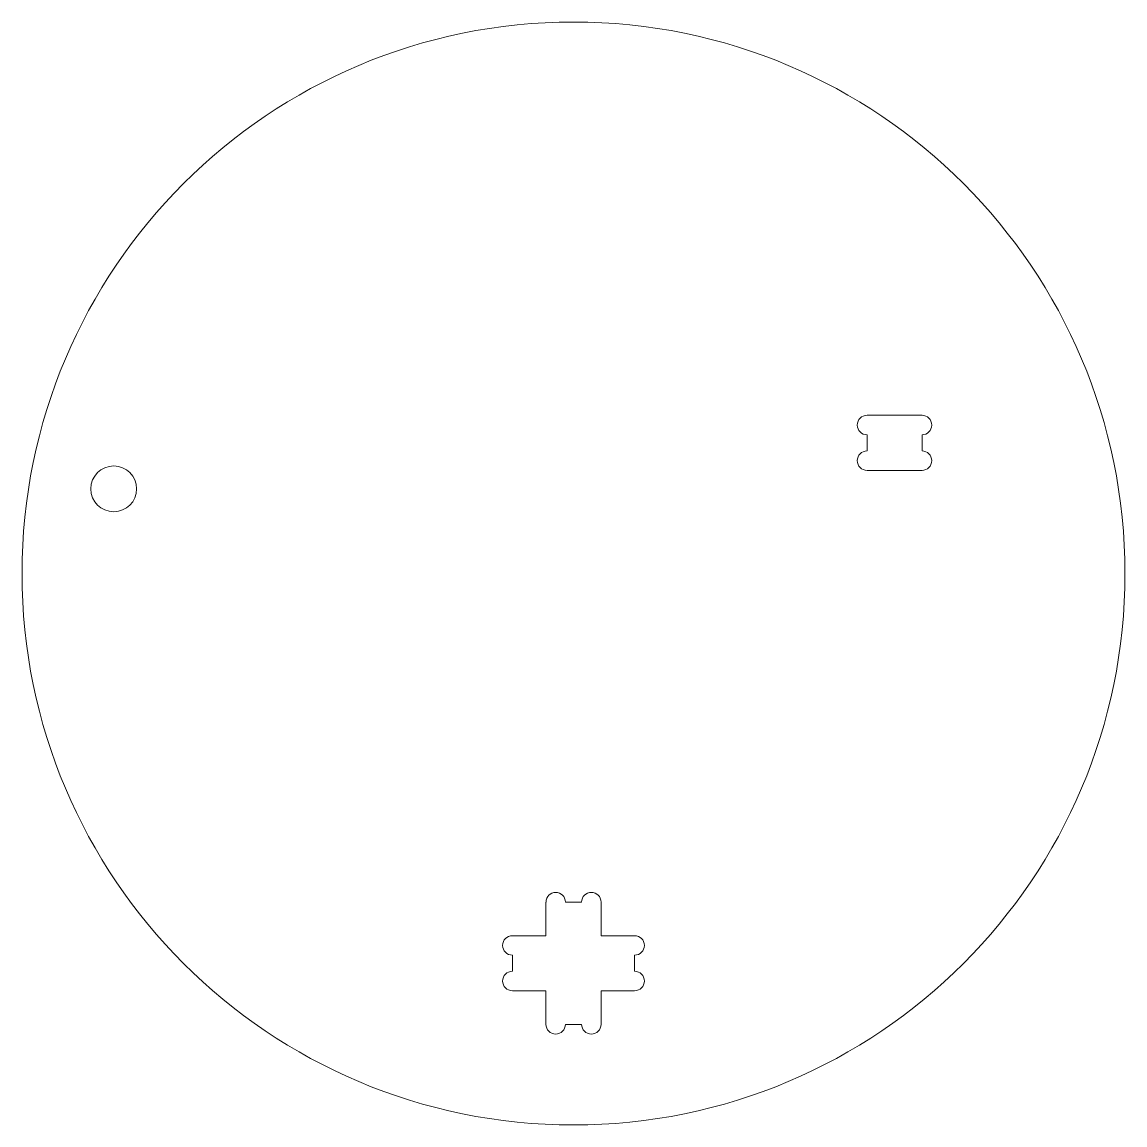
# Model space of a CAD drawing. Header units: millimetres. Extents: x -250 to 111, y -199 to 162.
import ezdxf

# ---------------------------------------------------------------- set-up
doc = ezdxf.new("R2010")
doc.units = ezdxf.units.MM

msp = doc.modelspace()

# ---------------------------------------------------------------- linework, layer by layer
at = {"color": 7, "linetype": 'Continuous', "lineweight": 15}
for p, q in [((26.38, 33.02), (44.38, 33.02)), ((26.38, 26.67), (26.38, 21.37)), ((44.38, 26.67), (44.38, 21.37)), ((26.38, 15.02), (44.38, 15.02)), ((-78.65, -137.23), (-78.65, -126.23)), ((-72.3, -126.23), (-67, -126.23)), ((-60.65, -137.23), (-60.65, -126.23)), ((-89.65, -137.23), (-78.65, -137.23)), ((-60.65, -137.23), (-49.65, -137.23)), ((-89.65, -148.88), (-89.65, -143.58)), ((-49.65, -148.88), (-49.65, -143.58)), ((-89.65, -155.23), (-78.65, -155.23)), ((-78.65, -166.23), (-78.65, -155.23)), ((-60.65, -155.23), (-49.65, -155.23)), ((-60.65, -166.23), (-60.65, -155.23)), ((-72.3, -166.23), (-67, -166.23))]:
    msp.add_line(p, q, dxfattribs=at)
for centre, radius in [((-69.65, -18.73), 180.42), ((-220.07, 8.96), 7.5)]:
    msp.add_circle(centre, radius, dxfattribs=at)
for centre, radius, start, end in [((26.38, 29.84), 3.18, 90, 270), ((44.38, 29.84), 3.18, 270, 90), ((26.38, 18.19), 3.18, 90, 270), ((44.38, 18.19), 3.18, 270, 90), ((-75.47, -126.23), 3.17, 0, 180), ((-63.82, -126.23), 3.17, 0, 180), ((-89.65, -140.41), 3.18, 90, 270), ((-49.65, -140.41), 3.18, 270, 90), ((-89.65, -152.06), 3.18, 90, 270), ((-49.65, -152.06), 3.18, 270, 90), ((-75.47, -166.23), 3.18, 180, 0), ((-63.82, -166.23), 3.17, 180, 360)]:
    msp.add_arc(centre, radius, start, end, dxfattribs=at)

doc.saveas('drawing.dxf')
